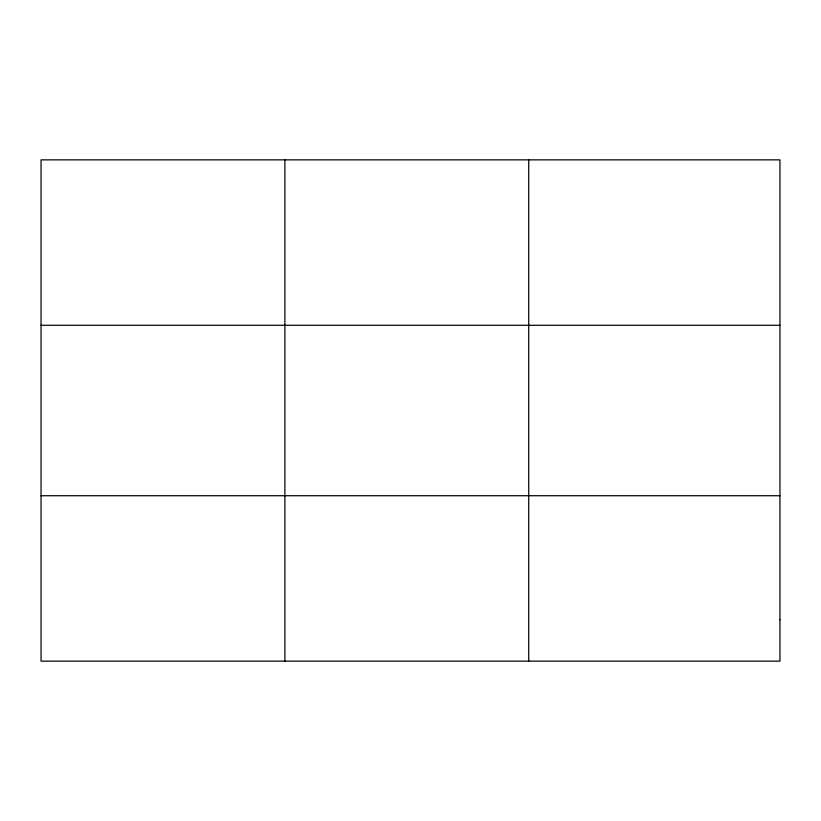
<?xml version="1.0" encoding="UTF-8"?>
<svg xmlns="http://www.w3.org/2000/svg" width="821" height="821" viewBox="0 0 821 821"><rect width="100%" height="100%" fill="white"/><g stroke="black" fill="none" stroke-linecap="round" stroke-linejoin="round"><path stroke-width="1.23" d="M284.887 661.141L284.887 159.859M528.724 661.141L528.724 159.859M41.05 325.28L779.95 325.28M41.05 495.72L779.95 495.72M779.95 619.783L779.95 661.141L41.05 661.141L41.05 159.859L779.95 159.859L779.95 619.783"/></g></svg>
